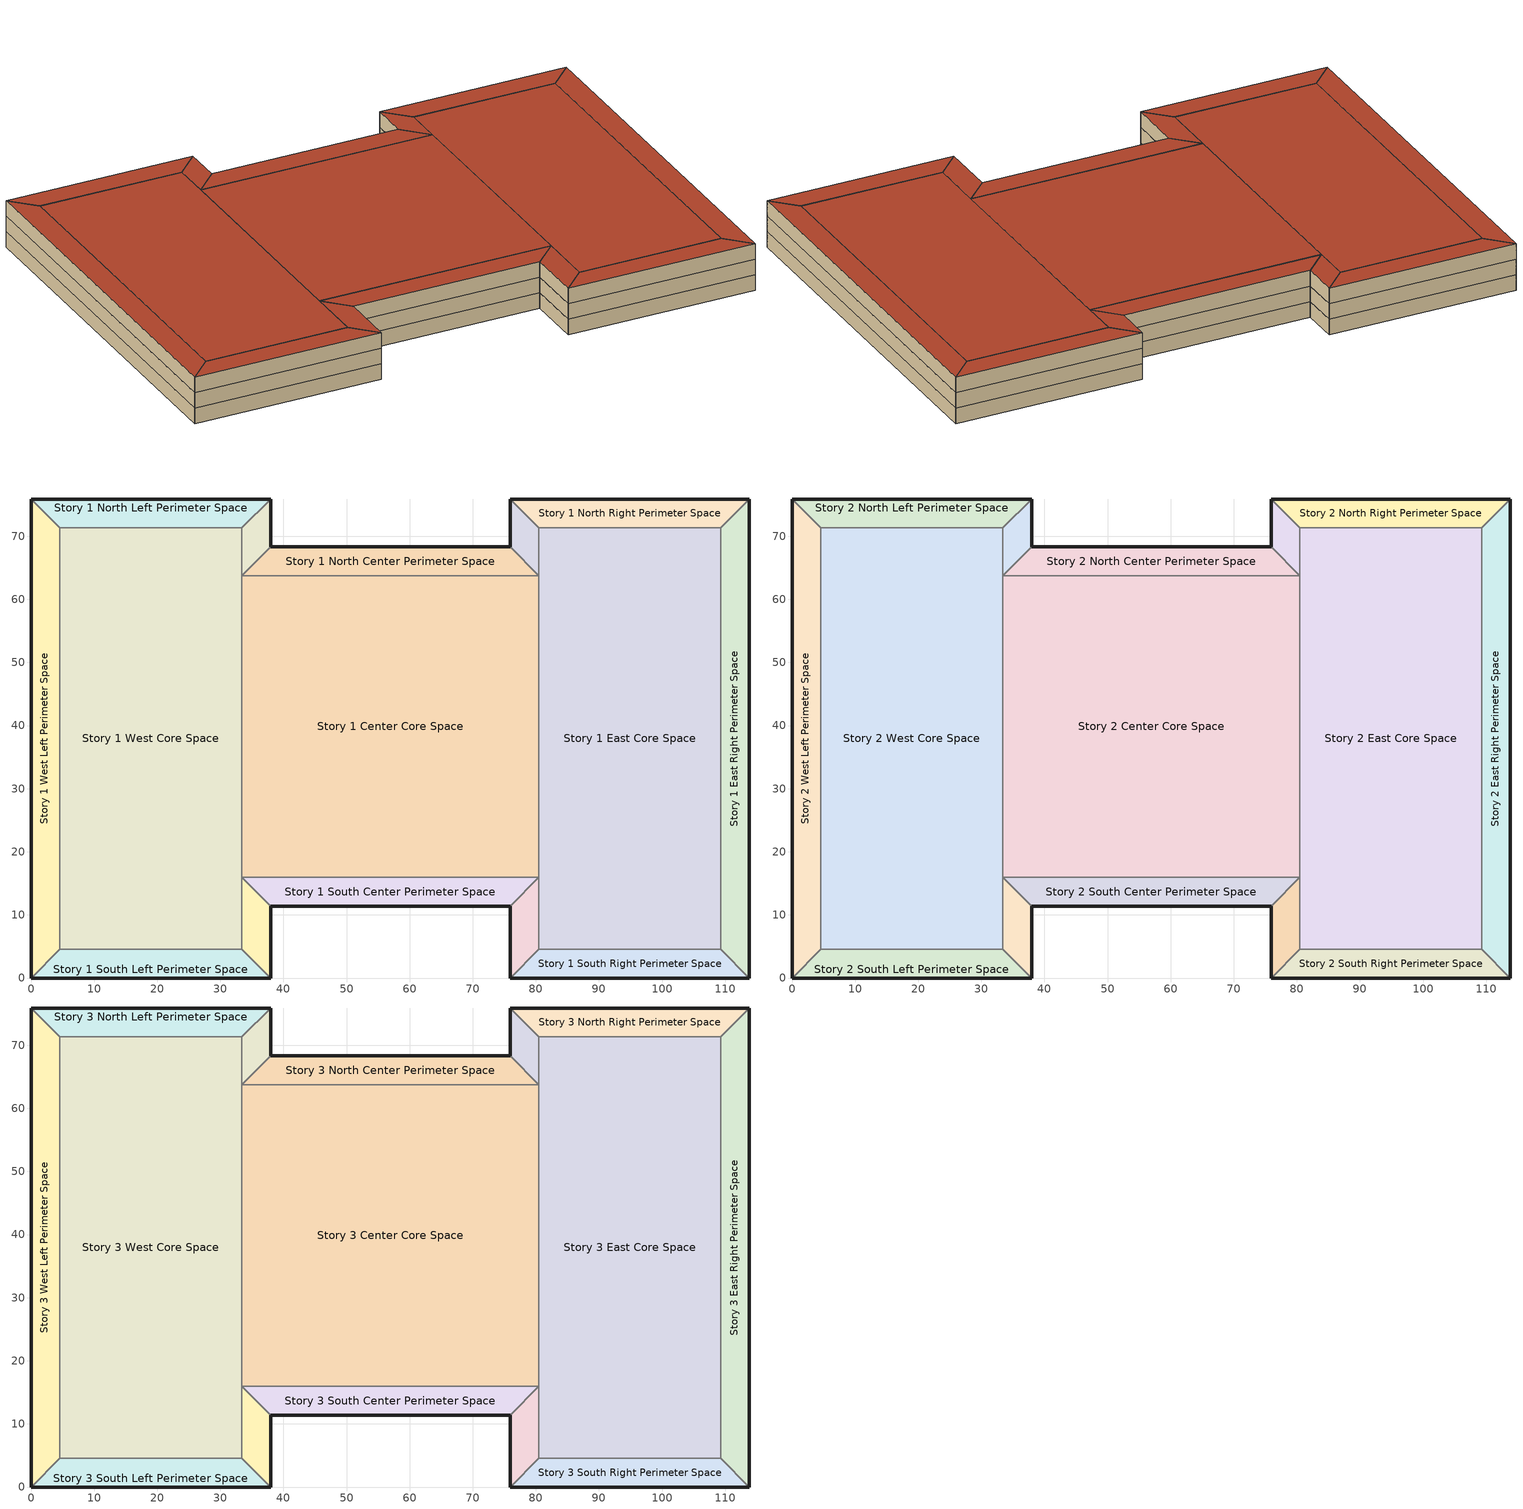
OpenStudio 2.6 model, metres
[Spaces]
Story 1 West Left Perimeter Space
 floor ground: 0,0 0,75.9 4.57,71.33 4.57,4.57 z0
 wall outside: 0,75.9 0,0 z0:3.2
 wall to Story 1 North Left Perimeter Space: 4.57,71.33 0,75.9 z0:3.2
 wall to Story 1 West Core Space: 4.57,4.57 4.57,71.33 z0:3.2
 wall to Story 1 South Left Perimeter Space: 0,0 4.57,4.57 z0:3.2
Story 1 North Left Perimeter Space
 floor ground: 0,75.9 37.95,75.9 33.38,71.33 4.57,71.33 z0
 wall outside: 37.95,75.9 0,75.9 z0:3.2
 wall to Story 1 East Upper Left Perimeter Space: 33.38,71.33 37.95,75.9 z0:3.2
 wall to Story 1 West Core Space: 4.57,71.33 33.38,71.33 z0:3.2
Story 1 East Upper Left Perimeter Space
 floor ground: 37.95,75.9 37.95,68.31 33.38,63.74 33.38,71.33 z0
 wall outside: 37.95,68.31 37.95,75.9 z0:3.2
 wall to Story 1 North Center Perimeter Space: 33.38,63.74 37.95,68.31 z0:3.2
 wall to Story 1 West Core Space: 33.38,71.33 33.38,63.74 z0:3.2
Story 1 North Center Perimeter Space
 floor ground: 37.95,68.31 75.9,68.31 80.47,63.74 33.38,63.74 z0
 wall outside: 75.9,68.31 37.95,68.31 z0:3.2
 wall to Story 1 West Upper Right Perimeter Space: 80.47,63.74 75.9,68.31 z0:3.2
 wall to Story 1 Center Core Space: 33.38,63.74 80.47,63.74 z0:3.2
Story 1 West Upper Right Perimeter Space
 floor ground: 75.9,68.31 75.9,75.9 80.47,71.33 80.47,63.74 z0
 wall outside: 75.9,75.9 75.9,68.31 z0:3.2
 wall to Story 1 North Right Perimeter Space: 80.47,71.33 75.9,75.9 z0:3.2
 wall to Story 1 East Core Space: 80.47,63.74 80.47,71.33 z0:3.2
Story 1 North Right Perimeter Space
 floor ground: 75.9,75.9 113.86,75.9 109.29,71.33 80.47,71.33 z0
 wall outside: 113.86,75.9 75.9,75.9 z0:3.2
 wall to Story 1 East Right Perimeter Space: 109.29,71.33 113.86,75.9 z0:3.2
 wall to Story 1 East Core Space: 80.47,71.33 109.29,71.33 z0:3.2
Story 1 East Right Perimeter Space
 floor ground: 113.86,75.9 113.86,0 109.29,4.57 109.29,71.33 z0
 wall outside: 113.86,0 113.86,75.9 z0:3.2
 wall to Story 1 South Right Perimeter Space: 109.29,4.57 113.86,0 z0:3.2
 wall to Story 1 East Core Space: 109.29,71.33 109.29,4.57 z0:3.2
Story 1 South Right Perimeter Space
 floor ground: 113.86,0 75.9,0 80.47,4.57 109.29,4.57 z0
 wall outside: 75.9,0 113.86,0 z0:3.2
 wall to Story 1 West Lower Right Perimeter Space: 80.47,4.57 75.9,0 z0:3.2
 wall to Story 1 East Core Space: 109.29,4.57 80.47,4.57 z0:3.2
Story 1 West Lower Right Perimeter Space
 floor ground: 75.9,0 75.9,11.39 80.47,15.96 80.47,4.57 z0
 wall outside: 75.9,11.39 75.9,0 z0:3.2
 wall to Story 1 South Center Perimeter Space: 80.47,15.96 75.9,11.39 z0:3.2
 wall to Story 1 East Core Space: 80.47,4.57 80.47,15.96 z0:3.2
Story 1 South Center Perimeter Space
 floor ground: 75.9,11.39 37.95,11.39 33.38,15.96 80.47,15.96 z0
 wall outside: 37.95,11.39 75.9,11.39 z0:3.2
 wall to Story 1 East Lower Left Perimeter Space: 33.38,15.96 37.95,11.39 z0:3.2
 wall to Story 1 Center Core Space: 80.47,15.96 33.38,15.96 z0:3.2
Story 1 East Lower Left Perimeter Space
 floor ground: 37.95,11.39 37.95,0 33.38,4.57 33.38,15.96 z0
 wall outside: 37.95,0 37.95,11.39 z0:3.2
 wall to Story 1 South Left Perimeter Space: 33.38,4.57 37.95,0 z0:3.2
 wall to Story 1 West Core Space: 33.38,15.96 33.38,4.57 z0:3.2
Story 1 South Left Perimeter Space
 floor ground: 37.95,0 0,0 4.57,4.57 33.38,4.57 z0
 wall outside: 0,0 37.95,0 z0:3.2
 wall to Story 1 West Core Space: 33.38,4.57 4.57,4.57 z0:3.2
Story 1 West Core Space
 floor ground: 4.57,4.57 4.57,71.33 33.38,71.33 33.38,63.74 33.38,15.96 33.38,4.57 z0
 wall to Story 1 Center Core Space: 33.38,15.96 33.38,63.74 z0:3.2
Story 1 Center Core Space
 floor ground: 33.38,15.96 33.38,63.74 80.47,63.74 80.47,15.96 z0
 wall to Story 1 East Core Space: 80.47,15.96 80.47,63.74 z0:3.2
Story 1 East Core Space
 floor ground: 80.47,4.57 80.47,15.96 80.47,63.74 80.47,71.33 109.29,71.33 109.29,4.57 z0
Story 2 West Left Perimeter Space
 floor to Story 1 West Left Perimeter Space: 0,0 0,75.9 4.57,71.33 4.57,4.57 z3.2
 wall outside: 0,75.9 0,0 z3.2:6.4
 wall to Story 2 North Left Perimeter Space: 4.57,71.33 0,75.9 z3.2:6.4
 wall to Story 2 West Core Space: 4.57,4.57 4.57,71.33 z3.2:6.4
 wall to Story 2 South Left Perimeter Space: 0,0 4.57,4.57 z3.2:6.4
Story 2 North Left Perimeter Space
 floor to Story 1 North Left Perimeter Space: 0,75.9 37.95,75.9 33.38,71.33 4.57,71.33 z3.2
 wall outside: 37.95,75.9 0,75.9 z3.2:6.4
 wall to Story 2 East Upper Left Perimeter Space: 33.38,71.33 37.95,75.9 z3.2:6.4
 wall to Story 2 West Core Space: 4.57,71.33 33.38,71.33 z3.2:6.4
Story 2 East Upper Left Perimeter Space
 floor to Story 1 East Upper Left Perimeter Space: 37.95,75.9 37.95,68.31 33.38,63.74 33.38,71.33 z3.2
 wall outside: 37.95,68.31 37.95,75.9 z3.2:6.4
 wall to Story 2 North Center Perimeter Space: 33.38,63.74 37.95,68.31 z3.2:6.4
 wall to Story 2 West Core Space: 33.38,71.33 33.38,63.74 z3.2:6.4
Story 2 North Center Perimeter Space
 floor to Story 1 North Center Perimeter Space: 37.95,68.31 75.9,68.31 80.47,63.74 33.38,63.74 z3.2
 wall outside: 75.9,68.31 37.95,68.31 z3.2:6.4
 wall to Story 2 West Upper Right Perimeter Space: 80.47,63.74 75.9,68.31 z3.2:6.4
 wall to Story 2 Center Core Space: 33.38,63.74 80.47,63.74 z3.2:6.4
Story 2 West Upper Right Perimeter Space
 floor to Story 1 West Upper Right Perimeter Space: 75.9,68.31 75.9,75.9 80.47,71.33 80.47,63.74 z3.2
 wall outside: 75.9,75.9 75.9,68.31 z3.2:6.4
 wall to Story 2 North Right Perimeter Space: 80.47,71.33 75.9,75.9 z3.2:6.4
 wall to Story 2 East Core Space: 80.47,63.74 80.47,71.33 z3.2:6.4
Story 2 North Right Perimeter Space
 floor to Story 1 North Right Perimeter Space: 75.9,75.9 113.86,75.9 109.29,71.33 80.47,71.33 z3.2
 wall outside: 113.86,75.9 75.9,75.9 z3.2:6.4
 wall to Story 2 East Right Perimeter Space: 109.29,71.33 113.86,75.9 z3.2:6.4
 wall to Story 2 East Core Space: 80.47,71.33 109.29,71.33 z3.2:6.4
Story 2 East Right Perimeter Space
 floor to Story 1 East Right Perimeter Space: 113.86,75.9 113.86,0 109.29,4.57 109.29,71.33 z3.2
 wall outside: 113.86,0 113.86,75.9 z3.2:6.4
 wall to Story 2 South Right Perimeter Space: 109.29,4.57 113.86,0 z3.2:6.4
 wall to Story 2 East Core Space: 109.29,71.33 109.29,4.57 z3.2:6.4
Story 2 South Right Perimeter Space
 floor to Story 1 South Right Perimeter Space: 113.86,0 75.9,0 80.47,4.57 109.29,4.57 z3.2
 wall outside: 75.9,0 113.86,0 z3.2:6.4
 wall to Story 2 West Lower Right Perimeter Space: 80.47,4.57 75.9,0 z3.2:6.4
 wall to Story 2 East Core Space: 109.29,4.57 80.47,4.57 z3.2:6.4
Story 2 West Lower Right Perimeter Space
 floor to Story 1 West Lower Right Perimeter Space: 75.9,0 75.9,11.39 80.47,15.96 80.47,4.57 z3.2
 wall outside: 75.9,11.39 75.9,0 z3.2:6.4
 wall to Story 2 South Center Perimeter Space: 80.47,15.96 75.9,11.39 z3.2:6.4
 wall to Story 2 East Core Space: 80.47,4.57 80.47,15.96 z3.2:6.4
Story 2 South Center Perimeter Space
 floor to Story 1 South Center Perimeter Space: 75.9,11.39 37.95,11.39 33.38,15.96 80.47,15.96 z3.2
 wall outside: 37.95,11.39 75.9,11.39 z3.2:6.4
 wall to Story 2 East Lower Left Perimeter Space: 33.38,15.96 37.95,11.39 z3.2:6.4
 wall to Story 2 Center Core Space: 80.47,15.96 33.38,15.96 z3.2:6.4
Story 2 East Lower Left Perimeter Space
 floor to Story 1 East Lower Left Perimeter Space: 37.95,11.39 37.95,0 33.38,4.57 33.38,15.96 z3.2
 wall outside: 37.95,0 37.95,11.39 z3.2:6.4
 wall to Story 2 South Left Perimeter Space: 33.38,4.57 37.95,0 z3.2:6.4
 wall to Story 2 West Core Space: 33.38,15.96 33.38,4.57 z3.2:6.4
Story 2 South Left Perimeter Space
 floor to Story 1 South Left Perimeter Space: 37.95,0 0,0 4.57,4.57 33.38,4.57 z3.2
 wall outside: 0,0 37.95,0 z3.2:6.4
 wall to Story 2 West Core Space: 33.38,4.57 4.57,4.57 z3.2:6.4
Story 2 West Core Space
 floor to Story 1 West Core Space: 4.57,4.57 4.57,71.33 33.38,71.33 33.38,63.74 33.38,15.96 33.38,4.57 z3.2
 wall to Story 2 Center Core Space: 33.38,15.96 33.38,63.74 z3.2:6.4
Story 2 Center Core Space
 floor to Story 1 Center Core Space: 33.38,15.96 33.38,63.74 80.47,63.74 80.47,15.96 z3.2
 wall to Story 2 East Core Space: 80.47,15.96 80.47,63.74 z3.2:6.4
Story 2 East Core Space
 floor to Story 1 East Core Space: 80.47,4.57 80.47,15.96 80.47,63.74 80.47,71.33 109.29,71.33 109.29,4.57 z3.2
Story 3 West Left Perimeter Space
 floor to Story 2 West Left Perimeter Space: 0,0 0,75.9 4.57,71.33 4.57,4.57 z6.4
 wall outside: 0,75.9 0,0 z6.4:9.6
 wall to Story 3 North Left Perimeter Space: 4.57,71.33 0,75.9 z6.4:9.6
 wall to Story 3 West Core Space: 4.57,4.57 4.57,71.33 z6.4:9.6
 wall to Story 3 South Left Perimeter Space: 0,0 4.57,4.57 z6.4:9.6
 roof outside: 4.57,4.57 4.57,71.33 0,75.9 0,0 z9.6
Story 3 North Left Perimeter Space
 floor to Story 2 North Left Perimeter Space: 0,75.9 37.95,75.9 33.38,71.33 4.57,71.33 z6.4
 wall outside: 37.95,75.9 0,75.9 z6.4:9.6
 wall to Story 3 East Upper Left Perimeter Space: 33.38,71.33 37.95,75.9 z6.4:9.6
 wall to Story 3 West Core Space: 4.57,71.33 33.38,71.33 z6.4:9.6
 roof outside: 4.57,71.33 33.38,71.33 37.95,75.9 0,75.9 z9.6
Story 3 East Upper Left Perimeter Space
 floor to Story 2 East Upper Left Perimeter Space: 37.95,75.9 37.95,68.31 33.38,63.74 33.38,71.33 z6.4
 wall outside: 37.95,68.31 37.95,75.9 z6.4:9.6
 wall to Story 3 North Center Perimeter Space: 33.38,63.74 37.95,68.31 z6.4:9.6
 wall to Story 3 West Core Space: 33.38,71.33 33.38,63.74 z6.4:9.6
 roof outside: 33.38,71.33 33.38,63.74 37.95,68.31 37.95,75.9 z9.6
Story 3 North Center Perimeter Space
 floor to Story 2 North Center Perimeter Space: 37.95,68.31 75.9,68.31 80.47,63.74 33.38,63.74 z6.4
 wall outside: 75.9,68.31 37.95,68.31 z6.4:9.6
 wall to Story 3 West Upper Right Perimeter Space: 80.47,63.74 75.9,68.31 z6.4:9.6
 wall to Story 3 Center Core Space: 33.38,63.74 80.47,63.74 z6.4:9.6
 roof outside: 33.38,63.74 80.47,63.74 75.9,68.31 37.95,68.31 z9.6
Story 3 West Upper Right Perimeter Space
 floor to Story 2 West Upper Right Perimeter Space: 75.9,68.31 75.9,75.9 80.47,71.33 80.47,63.74 z6.4
 wall outside: 75.9,75.9 75.9,68.31 z6.4:9.6
 wall to Story 3 North Right Perimeter Space: 80.47,71.33 75.9,75.9 z6.4:9.6
 wall to Story 3 East Core Space: 80.47,63.74 80.47,71.33 z6.4:9.6
 roof outside: 80.47,63.74 80.47,71.33 75.9,75.9 75.9,68.31 z9.6
Story 3 North Right Perimeter Space
 floor to Story 2 North Right Perimeter Space: 75.9,75.9 113.86,75.9 109.29,71.33 80.47,71.33 z6.4
 wall outside: 113.86,75.9 75.9,75.9 z6.4:9.6
 wall to Story 3 East Right Perimeter Space: 109.29,71.33 113.86,75.9 z6.4:9.6
 wall to Story 3 East Core Space: 80.47,71.33 109.29,71.33 z6.4:9.6
 roof outside: 80.47,71.33 109.29,71.33 113.86,75.9 75.9,75.9 z9.6
Story 3 East Right Perimeter Space
 floor to Story 2 East Right Perimeter Space: 113.86,75.9 113.86,0 109.29,4.57 109.29,71.33 z6.4
 wall outside: 113.86,0 113.86,75.9 z6.4:9.6
 wall to Story 3 South Right Perimeter Space: 109.29,4.57 113.86,0 z6.4:9.6
 wall to Story 3 East Core Space: 109.29,71.33 109.29,4.57 z6.4:9.6
 roof outside: 109.29,71.33 109.29,4.57 113.86,0 113.86,75.9 z9.6
Story 3 South Right Perimeter Space
 floor to Story 2 South Right Perimeter Space: 113.86,0 75.9,0 80.47,4.57 109.29,4.57 z6.4
 wall outside: 75.9,0 113.86,0 z6.4:9.6
 wall to Story 3 West Lower Right Perimeter Space: 80.47,4.57 75.9,0 z6.4:9.6
 wall to Story 3 East Core Space: 109.29,4.57 80.47,4.57 z6.4:9.6
 roof outside: 109.29,4.57 80.47,4.57 75.9,0 113.86,0 z9.6
Story 3 West Lower Right Perimeter Space
 floor to Story 2 West Lower Right Perimeter Space: 75.9,0 75.9,11.39 80.47,15.96 80.47,4.57 z6.4
 wall outside: 75.9,11.39 75.9,0 z6.4:9.6
 wall to Story 3 South Center Perimeter Space: 80.47,15.96 75.9,11.39 z6.4:9.6
 wall to Story 3 East Core Space: 80.47,4.57 80.47,15.96 z6.4:9.6
 roof outside: 80.47,4.57 80.47,15.96 75.9,11.39 75.9,0 z9.6
Story 3 South Center Perimeter Space
 floor to Story 2 South Center Perimeter Space: 75.9,11.39 37.95,11.39 33.38,15.96 80.47,15.96 z6.4
 wall outside: 37.95,11.39 75.9,11.39 z6.4:9.6
 wall to Story 3 East Lower Left Perimeter Space: 33.38,15.96 37.95,11.39 z6.4:9.6
 wall to Story 3 Center Core Space: 80.47,15.96 33.38,15.96 z6.4:9.6
 roof outside: 80.47,15.96 33.38,15.96 37.95,11.39 75.9,11.39 z9.6
Story 3 East Lower Left Perimeter Space
 floor to Story 2 East Lower Left Perimeter Space: 37.95,11.39 37.95,0 33.38,4.57 33.38,15.96 z6.4
 wall outside: 37.95,0 37.95,11.39 z6.4:9.6
 wall to Story 3 South Left Perimeter Space: 33.38,4.57 37.95,0 z6.4:9.6
 wall to Story 3 West Core Space: 33.38,15.96 33.38,4.57 z6.4:9.6
 roof outside: 33.38,15.96 33.38,4.57 37.95,0 37.95,11.39 z9.6
Story 3 South Left Perimeter Space
 floor to Story 2 South Left Perimeter Space: 37.95,0 0,0 4.57,4.57 33.38,4.57 z6.4
 wall outside: 0,0 37.95,0 z6.4:9.6
 wall to Story 3 West Core Space: 33.38,4.57 4.57,4.57 z6.4:9.6
 roof outside: 33.38,4.57 4.57,4.57 0,0 37.95,0 z9.6
Story 3 West Core Space
 floor to Story 2 West Core Space: 4.57,4.57 4.57,71.33 33.38,71.33 33.38,63.74 33.38,15.96 33.38,4.57 z6.4
 wall to Story 3 Center Core Space: 33.38,15.96 33.38,63.74 z6.4:9.6
 roof outside: 33.38,4.57 33.38,15.96 33.38,63.74 33.38,71.33 4.57,71.33 4.57,4.57 z9.6
Story 3 Center Core Space
 floor to Story 2 Center Core Space: 33.38,15.96 33.38,63.74 80.47,63.74 80.47,15.96 z6.4
 wall to Story 3 East Core Space: 80.47,15.96 80.47,63.74 z6.4:9.6
 roof outside: 80.47,15.96 80.47,63.74 33.38,63.74 33.38,15.96 z9.6
Story 3 East Core Space
 floor to Story 2 East Core Space: 80.47,4.57 80.47,15.96 80.47,63.74 80.47,71.33 109.29,71.33 109.29,4.57 z6.4
 roof outside: 109.29,4.57 109.29,71.33 80.47,71.33 80.47,63.74 80.47,15.96 80.47,4.57 z9.6
[Building]
H shape
[BuildingStory] Nominal Floor to Floor Height {m}=3.2
Name | Nominal Z Coordinate {m}
Story 1 | 0
Story 2 | 3.2
Story 3 | 6.4
[Space]
Name | Building Story
Story 1 West Left Perimeter Space; Story 1 North Left Perimeter Space; Story 1 East Upper Left Perimeter Space; Story 1 North Center Perimeter Space; Story 1 West Upper Right Perimeter Space; Story 1 North Right Perimeter Space; Story 1 East Right Perimeter Space; Story 1 South Right Perimeter Space; Story 1 West Lower Right Perimeter Space; Story 1 South Center Perimeter Space; Story 1 East Lower Left Perimeter Space; Story 1 South Left Perimeter Space; Story 1 West Core Space; Story 1 Center Core Space; Story 1 East Core Space | Story 1
Story 2 West Left Perimeter Space; Story 2 North Left Perimeter Space; Story 2 East Upper Left Perimeter Space; Story 2 North Center Perimeter Space; Story 2 West Upper Right Perimeter Space; Story 2 North Right Perimeter Space; Story 2 East Right Perimeter Space; Story 2 South Right Perimeter Space; Story 2 West Lower Right Perimeter Space; Story 2 South Center Perimeter Space; Story 2 East Lower Left Perimeter Space; Story 2 South Left Perimeter Space; Story 2 West Core Space; Story 2 Center Core Space; Story 2 East Core Space | Story 2
Story 3 West Left Perimeter Space; Story 3 North Left Perimeter Space; Story 3 East Upper Left Perimeter Space; Story 3 North Center Perimeter Space; Story 3 West Upper Right Perimeter Space; Story 3 North Right Perimeter Space; Story 3 East Right Perimeter Space; Story 3 South Right Perimeter Space; Story 3 West Lower Right Perimeter Space; Story 3 South Center Perimeter Space; Story 3 East Lower Left Perimeter Space; Story 3 South Left Perimeter Space; Story 3 West Core Space; Story 3 Center Core Space; Story 3 East Core Space | Story 3
